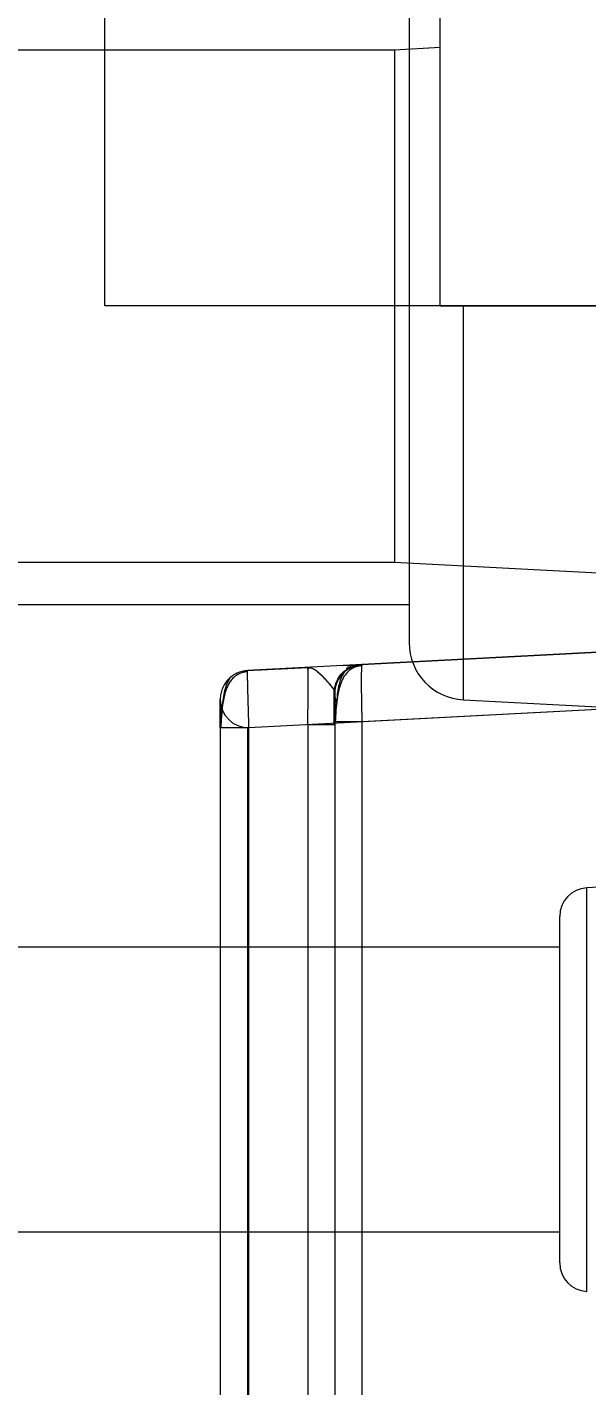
# Model space of a CAD drawing. Header units: millimetres. Extents: x 696 to 1262, y 405 to 535.
# Drawn here: x 942.83 to 952.66, y 481.03 to 504.9 of the extents above; entities that cross this region are included whole.
import ezdxf
from ezdxf.lldxf.tags import DXFTag

# ---------------------------------------------------------------- set-up
doc = ezdxf.new("R2010")
doc.units = ezdxf.units.MM
doc.layers.add('core', color=7, linetype='Continuous', lineweight=20)
doc.layers.add('dim', color=82, linetype='Continuous', lineweight=9)
tags = doc.linetypes.add('DASHED', pattern=[25.72, 12.86, -12.86]).pattern_tags.tags
tags[6:7] = [DXFTag(74, 4), DXFTag(75, 0), DXFTag(340, '0'), DXFTag(46, 0.0), DXFTag(50, 0.0), DXFTag(44, 0.0), DXFTag(45, 0.0)]
tags[4:5] = [DXFTag(74, 4), DXFTag(75, 0), DXFTag(340, '0'), DXFTag(46, 0.0), DXFTag(50, 0.0), DXFTag(44, 0.0), DXFTag(45, 0.0)]
doc.dimstyles.get("Standard").update_dxf_attribs({"dimtxt": 0.18, "dimasz": 0.18, "dimexe": 0.18, "dimexo": 0.0625, "dimgap": 0.09, "dimtad": 0, "dimtih": 1, "dimtoh": 1, "dimzin": 0, "dimdsep": 46, "dimtxsty": 'Standard', "dimcen": 0.09, "dimadec": 0, "dimazin": 0, "dimtfac": 1, "dimtofl": 0, "dimtmove": 0, "dimatfit": 3, "dimfxl": 0, "dimtolj": 1, "dimtzin": 0, "dimarcsym": 0})

# ---------------------------------------------------------------- blocks, each defined once
blk = doc.blocks.new('*D4')
at = {"layer": 'Defpoints', "color": 0, "lineweight": 18, "transparency": 16777216}
for p in [(969.086, 533.419), (843.986, 517.571), (969.086, 500.001)]:
    blk.add_point(p, dxfattribs=at)
at = {"layer": 'dim', "color": 0, "lineweight": -2, "transparency": 16777216}
for p, q in [((843.986, 518.071), (843.986, 533.918)), ((969.086, 500.5), (969.086, 533.918)), ((845.986, 533.419), (900.828, 533.419)), ((967.086, 533.419), (912.244, 533.419))]:
    blk.add_line(p, q, dxfattribs=at)
at = {"layer": 'dim', "color": 0, "lineweight": 18, "transparency": 16777216}
for points in [[(845.986, 533.752), (845.986, 533.085), (843.986, 533.419)], [(967.086, 533.752), (967.086, 533.085), (969.086, 533.419)]]:
    blk.add_solid(points, dxfattribs=at)
at = {"layer": 'dim', "color": 0, "lineweight": 18, "transparency": 16777216, "insert": (906.536, 533.419), "char_height": 2.5, "attachment_point": 5}
blk.add_mtext('\\A1;125.10', dxfattribs=at)

msp = doc.modelspace()

# ---------------------------------------------------------------- linework, layer by layer
at = {"layer": 'core', "linetype": 'Continuous', "lineweight": 13}
for p, q in [((944.191, 500.001), (944.191, 512.071)), ((950.086, 500.001), (950.086, 512.071))]:
    msp.add_line(p, q, dxfattribs=at)
at = {"layer": 'core', "linetype": 'Continuous', "lineweight": 18}
for p, q in [((950.086, 500.001), (950.086, 512.071)), ((967.121, 500.001), (944.191, 500.001))]:
    msp.add_line(p, q, dxfattribs=at)
at = {"layer": 'core', "linetype": 'DASHED', "lineweight": 13, "ltscale": 0.09}
for p, q in [((949.54, 505.915), (949.54, 494.086)), ((948.709, 493.7), (960.416, 494.313))]:
    msp.add_line(p, q, dxfattribs=at)
at = {"layer": 'core', "linetype": 'DASHED', "lineweight": 13, "ltscale": 0.8}
for p, q in [((851.986, 504.501), (949.283, 504.501)), ((851.986, 495.501), (949.283, 495.501)), ((949.54, 494.751), (851.986, 494.751))]:
    msp.add_line(p, q, dxfattribs=at)
at = {"layer": 'core', "linetype": 'DASHED', "lineweight": 13, "ltscale": 0.01}
for p, q in [((949.283, 504.501), (950.086, 504.543)), ((946.698, 493.594), (947.757, 493.65)), ((946.699, 493.594), (947.757, 493.65))]:
    msp.add_line(p, q, dxfattribs=at)
at = {"layer": 'core', "linetype": 'DASHED', "lineweight": 13, "ltscale": 0.07}
msp.add_line((949.283, 504.501), (949.283, 495.501), dxfattribs=at)
at = {"layer": 'core', "linetype": 'DASHED', "lineweight": 13, "ltscale": 0.1}
for p, q in [((950.086, 500.001), (962.609, 500.001)), ((949.283, 495.501), (962.612, 494.802)), ((961.672, 494.379), (946.699, 493.594)), ((962.112, 493.395), (946.725, 492.589)), ((961.445, 493.363), (948.71, 492.695)), ((950.493, 493.082), (962.612, 492.447))]:
    msp.add_line(p, q, dxfattribs=at)
at = {"layer": 'core', "linetype": 'DASHED', "lineweight": 13, "ltscale": 0.06}
for p, q in [((950.493, 493.082), (950.493, 500.001)), ((952.661, 482.691), (952.661, 489.779))]:
    msp.add_line(p, q, dxfattribs=at)
at = {"layer": 'core', "linetype": 'DASHED', "lineweight": 13}
for p, q in [((948.233, 493.197), (948.233, 493.197)), ((948.233, 493.197), (948.233, 493.197)), ((946.699, 492.59), (946.725, 492.591))]:
    msp.add_line(p, q, dxfattribs=at).dxf.unprotected_set("ltscale", 0)
at = {"layer": 'core', "linetype": 'DASHED', "lineweight": 13, "ltscale": 0.2}
for p, q in [((946.222, 492.59), (946.222, 472.427)), ((946.222, 492.589), (946.222, 472.429)), ((946.699, 492.59), (946.699, 472.427)), ((946.725, 472.429), (946.725, 492.589)), ((947.757, 492.645), (947.757, 472.372)), ((948.233, 492.695), (948.233, 472.322)), ((948.233, 492.645), (948.233, 472.372)), ((948.233, 492.645), (948.233, 472.372)), ((948.71, 492.695), (948.71, 472.322))]:
    msp.add_line(p, q, dxfattribs=at)
at = {"layer": 'core', "linetype": 'DASHED', "lineweight": 13, "ltscale": 0.001}
msp.add_line((948.233, 492.695), (948.233, 492.645), dxfattribs=at)
at = {"layer": 'core', "linetype": 'DASHED', "lineweight": 13, "ltscale": 0.08}
msp.add_line((962.138, 490.276), (952.661, 489.779), dxfattribs=at)
at = {"layer": 'core', "linetype": 'DASHED', "lineweight": 13, "ltscale": 0.05}
msp.add_line((952.185, 483.193), (952.185, 489.277), dxfattribs=at)
at = {"layer": 'core', "linetype": 'DASHED', "lineweight": 13, "ltscale": 0.9}
for p, q in [((952.185, 488.735), (843.986, 488.735)), ((843.986, 483.735), (952.185, 483.735))]:
    msp.add_line(p, q, dxfattribs=at)
at = {"layer": 'core', "linetype": 'DASHED', "lineweight": 13, "ltscale": 0.02}
msp.add_arc((950.546, 494.086), 1.006, 180, 267, dxfattribs=at)
at = {"layer": 'core', "linetype": 'Continuous', "lineweight": 13}
msp.add_arc((948.736, 493.197), 0.503, 93.0168, 199.6748, dxfattribs=at)
at = {"layer": 'core', "linetype": 'DASHED', "lineweight": 13, "ltscale": 0.01}
for centre, start, end in [((946.725, 493.092), 180.389, 269.9975), ((952.687, 489.277), 93, 180), ((952.687, 483.193), 180, 267)]:
    msp.add_arc(centre, 0.503, start, end, dxfattribs=at)
for points, knots in [([(946.699, 493.594), (946.667, 493.592), (946.635, 493.588), (946.573, 493.573), (946.543, 493.562), (946.485, 493.535), (946.458, 493.519), (946.406, 493.482), (946.382, 493.461), (946.338, 493.415), (946.319, 493.39), (946.284, 493.336), (946.27, 493.308), (946.246, 493.249), (946.237, 493.218), (946.225, 493.156), (946.222, 493.124), (946.222, 493.092)], [0, 0, 0, 0, 0.125, 0.125, 0.25, 0.25, 0.375, 0.375, 0.5, 0.5, 0.625, 0.625, 0.75, 0.75, 0.875, 0.875, 1, 1, 1, 1]), ([(946.694, 493.574), (946.674, 493.573), (946.635, 493.568), (946.559, 493.545), (946.474, 493.495), (946.395, 493.409), (946.334, 493.296), (946.291, 493.154), (946.26, 492.985), (946.241, 492.791), (946.233, 492.658), (946.231, 492.59)], [0, 0, 0, 0, 0.045587, 0.091077, 0.186477, 0.293553, 0.414015, 0.546828, 0.690154, 0.841801, 1, 1, 1, 1]), ([(946.725, 492.589), (946.725, 492.598), (946.724, 492.615), (946.723, 492.642), (946.723, 492.668), (946.722, 492.694), (946.721, 492.72), (946.721, 492.746), (946.72, 492.772), (946.719, 492.797), (946.719, 492.822), (946.718, 492.846), (946.717, 492.87), (946.717, 492.894), (946.716, 492.918), (946.715, 492.941), (946.715, 492.964), (946.714, 492.987), (946.713, 493.009), (946.713, 493.031), (946.712, 493.052), (946.712, 493.073), (946.711, 493.094), (946.711, 493.114), (946.71, 493.134), (946.709, 493.153), (946.709, 493.172), (946.708, 493.191), (946.708, 493.209), (946.707, 493.226), (946.707, 493.243), (946.707, 493.26), (946.706, 493.276), (946.706, 493.292), (946.705, 493.308), (946.705, 493.323), (946.705, 493.337), (946.704, 493.351), (946.704, 493.365), (946.703, 493.378), (946.703, 493.391), (946.703, 493.403), (946.703, 493.415), (946.702, 493.427), (946.702, 493.438), (946.702, 493.448), (946.701, 493.459), (946.701, 493.468), (946.701, 493.478), (946.701, 493.487), (946.701, 493.495), (946.7, 493.503), (946.7, 493.511), (946.7, 493.518), (946.7, 493.525), (946.7, 493.532), (946.7, 493.538), (946.699, 493.544), (946.699, 493.55), (946.699, 493.555), (946.699, 493.56), (946.699, 493.564), (946.699, 493.568), (946.699, 493.572), (946.699, 493.575), (946.699, 493.579), (946.699, 493.581), (946.699, 493.584), (946.699, 493.586), (946.699, 493.588), (946.699, 493.59), (946.699, 493.591), (946.699, 493.592), (946.699, 493.593), (946.699, 493.594), (946.699, 493.594), (946.699, 493.594), (946.699, 493.594)], [0, 0, 0, 0, 0.016931, 0.033764, 0.050501, 0.06714, 0.083681, 0.100126, 0.116473, 0.132723, 0.148876, 0.164931, 0.18089, 0.196751, 0.212515, 0.228181, 0.24375, 0.259222, 0.274597, 0.289875, 0.305055, 0.320138, 0.335124, 0.350013, 0.364804, 0.379498, 0.394095, 0.408595, 0.422998, 0.437303, 0.451511, 0.465622, 0.479635, 0.493552, 0.507371, 0.521093, 0.534717, 0.548245, 0.561675, 0.575008, 0.588244, 0.601382, 0.614424, 0.627368, 0.640215, 0.652964, 0.665617, 0.678172, 0.69063, 0.702991, 0.715255, 0.727422, 0.739491, 0.751463, 0.763338, 0.775116, 0.786796, 0.798379, 0.809866, 0.821255, 0.832546, 0.843741, 0.854838, 0.865839, 0.876742, 0.887548, 0.898256, 0.908868, 0.919382, 0.9298, 0.94012, 0.950343, 0.960468, 0.970497, 0.980428, 0.990263, 1, 1, 1, 1]), ([(947.826, 493.639), (947.833, 493.637), (947.854, 493.628), (947.89, 493.608), (947.947, 493.566), (948.014, 493.502), (948.086, 493.422), (948.138, 493.362), (948.172, 493.319), (948.201, 493.28), (948.226, 493.238), (948.233, 493.21), (948.233, 493.197)], [0, 0, 0, 0, 0.031511, 0.100689, 0.169866, 0.308222, 0.446578, 0.584933, 0.654111, 0.723289, 0.861644, 1, 1, 1, 1]), ([(948.233, 493.197), (948.233, 493.325), (948.309, 493.515), (948.499, 493.649), (948.595, 493.681), (948.631, 493.689)], [0, 0, 0, 0, 0.55825, 0.837507, 1, 1, 1, 1]), ([(948.705, 493.68), (948.685, 493.678), (948.646, 493.673), (948.57, 493.65), (948.485, 493.601), (948.406, 493.514), (948.345, 493.401), (948.302, 493.26), (948.271, 493.09), (948.252, 492.896), (948.244, 492.764), (948.242, 492.695)], [0, 0, 0, 0, 0.045596, 0.091095, 0.186508, 0.293592, 0.414056, 0.546866, 0.690184, 0.841817, 1, 1, 1, 1]), ([(948.71, 493.7), (948.709, 493.7), (948.709, 493.699), (948.709, 493.699), (948.708, 493.698), (948.708, 493.697), (948.707, 493.696), (948.707, 493.695), (948.707, 493.693), (948.706, 493.691), (948.706, 493.689), (948.706, 493.686), (948.705, 493.683), (948.705, 493.68), (948.704, 493.677), (948.704, 493.673), (948.704, 493.669), (948.703, 493.665), (948.703, 493.661), (948.703, 493.656), (948.703, 493.651), (948.702, 493.646), (948.702, 493.641), (948.702, 493.635), (948.701, 493.629), (948.701, 493.623), (948.701, 493.616), (948.701, 493.61), (948.701, 493.603), (948.7, 493.596), (948.7, 493.588), (948.7, 493.581), (948.7, 493.573), (948.7, 493.565), (948.699, 493.556), (948.699, 493.548), (948.699, 493.539), (948.699, 493.53), (948.699, 493.521), (948.699, 493.511), (948.699, 493.502), (948.698, 493.492), (948.698, 493.482), (948.698, 493.471), (948.698, 493.461), (948.698, 493.45), (948.698, 493.439), (948.698, 493.428), (948.698, 493.417), (948.698, 493.405), (948.698, 493.393), (948.698, 493.381), (948.698, 493.369), (948.698, 493.357), (948.698, 493.345), (948.698, 493.332), (948.698, 493.319), (948.698, 493.306), (948.699, 493.293), (948.699, 493.28), (948.699, 493.267), (948.699, 493.253), (948.699, 493.239), (948.699, 493.225), (948.699, 493.211), (948.7, 493.197), (948.7, 493.183), (948.7, 493.168), (948.7, 493.154), (948.7, 493.139), (948.701, 493.125), (948.701, 493.11), (948.701, 493.095), (948.701, 493.079), (948.701, 493.064), (948.702, 493.049), (948.702, 493.034), (948.702, 493.018), (948.703, 493.002), (948.703, 492.987), (948.703, 492.971), (948.703, 492.955), (948.704, 492.939), (948.704, 492.923), (948.704, 492.907), (948.705, 492.891), (948.705, 492.875), (948.706, 492.859), (948.706, 492.843), (948.706, 492.826), (948.707, 492.81), (948.707, 492.794), (948.707, 492.777), (948.708, 492.761), (948.708, 492.745), (948.709, 492.728), (948.709, 492.712), (948.709, 492.701), (948.71, 492.695)], [0, 0, 0, 0, 0.010419, 0.020838, 0.031256, 0.041675, 0.052093, 0.062512, 0.07293, 0.083348, 0.093766, 0.104184, 0.114601, 0.125019, 0.135436, 0.145853, 0.156271, 0.166688, 0.177105, 0.187522, 0.197939, 0.208355, 0.218772, 0.229189, 0.239605, 0.250021, 0.260438, 0.270854, 0.28127, 0.291686, 0.302102, 0.312518, 0.322934, 0.33335, 0.343766, 0.354182, 0.364598, 0.375013, 0.385429, 0.395845, 0.40626, 0.416676, 0.427091, 0.437507, 0.447923, 0.458338, 0.468754, 0.479169, 0.489585, 0.5, 0.510415, 0.520831, 0.531246, 0.541662, 0.552077, 0.562493, 0.572909, 0.583324, 0.59374, 0.604155, 0.614571, 0.624987, 0.635402, 0.645818, 0.656234, 0.66665, 0.677066, 0.687482, 0.697898, 0.708314, 0.71873, 0.729146, 0.739562, 0.749979, 0.760395, 0.770811, 0.781228, 0.791645, 0.802061, 0.812478, 0.822895, 0.833312, 0.843729, 0.854147, 0.864564, 0.874981, 0.885399, 0.895816, 0.906234, 0.916652, 0.92707, 0.937488, 0.947907, 0.958325, 0.968744, 0.979162, 0.989581, 1, 1, 1, 1])]:
    msp.add_open_spline(points, degree=3, knots=knots, dxfattribs=at)
at = {"layer": 'core', "linetype": 'DASHED', "lineweight": 13, "ltscale": 0.02}
for points, knots in [([(946.47, 493.525), (946.451, 493.514), (946.413, 493.487), (946.351, 493.416), (946.309, 493.307), (946.276, 493.147), (946.256, 492.984), (946.241, 492.792), (946.234, 492.659), (946.231, 492.59)], [0, 0, 0, 0, 0.069945, 0.158341, 0.387749, 0.525321, 0.674916, 0.834052, 1, 1, 1, 1]), ([(947.757, 492.645), (947.757, 492.656), (947.757, 492.677), (947.758, 492.709), (947.759, 492.741), (947.76, 492.772), (947.76, 492.804), (947.761, 492.834), (947.762, 492.865), (947.762, 492.895), (947.763, 492.925), (947.763, 492.955), (947.764, 492.984), (947.764, 493.012), (947.765, 493.04), (947.765, 493.068), (947.766, 493.095), (947.766, 493.122), (947.766, 493.148), (947.766, 493.174), (947.767, 493.199), (947.767, 493.223), (947.767, 493.247), (947.767, 493.27), (947.767, 493.293), (947.767, 493.314), (947.768, 493.336), (947.768, 493.353), (947.768, 493.366), (947.768, 493.376), (947.767, 493.386), (947.767, 493.395), (947.767, 493.404), (947.767, 493.414), (947.767, 493.423), (947.767, 493.432), (947.767, 493.441), (947.767, 493.449), (947.767, 493.458), (947.767, 493.466), (947.767, 493.474), (947.767, 493.483), (947.767, 493.49), (947.766, 493.498), (947.766, 493.506), (947.766, 493.513), (947.766, 493.521), (947.766, 493.528), (947.766, 493.535), (947.766, 493.541), (947.765, 493.548), (947.765, 493.554), (947.765, 493.561), (947.765, 493.567), (947.765, 493.572), (947.764, 493.578), (947.764, 493.583), (947.764, 493.589), (947.764, 493.594), (947.763, 493.599), (947.763, 493.603), (947.763, 493.608), (947.763, 493.612), (947.762, 493.616), (947.762, 493.62), (947.762, 493.623), (947.762, 493.627), (947.761, 493.629), (947.761, 493.631), (947.761, 493.631)], [0, 0, 0, 0, 0.023113, 0.046129, 0.069048, 0.09187, 0.114594, 0.137223, 0.159754, 0.182189, 0.204529, 0.226772, 0.248919, 0.270971, 0.292927, 0.314788, 0.336555, 0.358226, 0.379803, 0.401285, 0.422674, 0.443968, 0.465168, 0.486275, 0.507289, 0.52821, 0.549038, 0.569773, 0.579932, 0.590114, 0.600317, 0.610544, 0.620792, 0.631063, 0.641357, 0.651673, 0.662011, 0.672372, 0.682756, 0.693162, 0.703591, 0.714042, 0.724516, 0.735013, 0.745532, 0.756075, 0.76664, 0.777227, 0.787838, 0.798471, 0.809128, 0.819807, 0.830509, 0.841234, 0.851982, 0.862753, 0.873547, 0.884364, 0.895204, 0.906067, 0.916953, 0.927863, 0.938795, 0.949751, 0.96073, 0.971732, 0.982757, 0.993806, 1, 1, 1, 1]), ([(948.481, 493.631), (948.462, 493.619), (948.424, 493.592), (948.362, 493.521), (948.32, 493.413), (948.287, 493.252), (948.267, 493.09), (948.252, 492.897), (948.245, 492.764), (948.242, 492.695)], [0, 0, 0, 0, 0.069945, 0.158341, 0.387749, 0.525321, 0.674916, 0.834052, 1, 1, 1, 1])]:
    msp.add_open_spline(points, degree=3, knots=knots, dxfattribs=at)
at = {"layer": 'core', "linetype": 'DASHED', "lineweight": 13, "ltscale": 0.001}
msp.add_open_spline([(947.824, 493.644), (947.757, 493.631)], degree=1, dxfattribs=at)
at = {"layer": 'core', "linetype": 'DASHED', "lineweight": 13, "ltscale": 0.009}
for points, knots in [([(947.826, 493.639), (947.827, 493.639), (947.833, 493.637), (947.842, 493.633), (947.853, 493.628), (947.864, 493.623), (947.874, 493.617), (947.885, 493.611), (947.895, 493.604), (947.904, 493.597), (947.914, 493.59), (947.923, 493.583), (947.942, 493.567), (947.972, 493.541), (948.012, 493.503), (948.049, 493.463), (948.075, 493.434), (948.09, 493.418), (948.095, 493.412), (948.1, 493.406), (948.105, 493.401), (948.109, 493.395), (948.114, 493.389), (948.119, 493.384), (948.124, 493.378), (948.128, 493.373), (948.133, 493.367), (948.138, 493.362), (948.142, 493.357), (948.147, 493.351), (948.151, 493.346), (948.155, 493.341), (948.16, 493.335), (948.164, 493.33), (948.168, 493.325), (948.172, 493.32), (948.176, 493.314), (948.18, 493.309), (948.183, 493.304), (948.187, 493.299), (948.191, 493.294), (948.194, 493.289), (948.197, 493.284), (948.2, 493.28), (948.204, 493.275), (948.207, 493.27), (948.209, 493.265), (948.212, 493.261), (948.215, 493.256), (948.217, 493.251), (948.219, 493.247), (948.22, 493.245), (948.221, 493.243)], [0, 0, 0, 0, 0.012048, 0.039798, 0.066807, 0.093078, 0.118612, 0.143411, 0.167475, 0.190805, 0.213401, 0.235261, 0.256386, 0.351971, 0.442532, 0.52814, 0.608809, 0.620467, 0.632094, 0.643691, 0.655259, 0.6668, 0.678313, 0.6898, 0.701261, 0.712697, 0.724108, 0.735494, 0.746858, 0.758198, 0.769516, 0.780811, 0.792085, 0.803337, 0.814568, 0.825779, 0.836968, 0.848138, 0.859287, 0.870416, 0.881525, 0.892614, 0.903684, 0.914734, 0.925764, 0.936774, 0.947765, 0.958737, 0.969689, 0.980622, 0.991536, 1, 1, 1, 1]), ([(948.223, 493.234), (948.227, 493.284), (948.248, 493.378), (948.318, 493.508), (948.423, 493.611), (948.507, 493.655), (948.553, 493.671)], [0, 0, 0, 0, 0.250326, 0.500495, 0.75013, 1, 1, 1, 1])]:
    msp.add_open_spline(points, degree=3, knots=knots, dxfattribs=at)
at = {"layer": 'core', "linetype": 'DASHED', "lineweight": 13, "ltscale": 0.003}
for points in [[(948.57, 493.688), (948.515, 493.689), (948.364, 493.681)], [(948.435, 493.638), (948.558, 493.672), (948.635, 493.69)], [(948.656, 493.695), (948.565, 493.694), (948.454, 493.672)]]:
    msp.add_open_spline(points, degree=2, dxfattribs=at)
at = {"layer": 'core', "linetype": 'DASHED', "lineweight": 13, "ltscale": 0.005}
msp.add_open_spline([(948.71, 493.7), (948.646, 493.696), (948.545, 493.671), (948.458, 493.618), (948.428, 493.595)], degree=3, knots=[0, 0, 0, 0, 0.62461, 1, 1, 1, 1], dxfattribs=at)
at = {"layer": 'core', "linetype": 'DASHED', "lineweight": 13, "ltscale": 0.008}
msp.add_open_spline([(946.222, 492.589), (946.222, 492.683), (946.222, 492.846), (946.222, 493.049), (946.222, 493.09), (946.222, 493.092)], degree=3, dxfattribs=at)
at = {"layer": 'core', "linetype": 'DASHED', "lineweight": 13, "ltscale": 0.007}
for points, knots in [([(946.222, 493.055), (946.222, 493.044), (946.222, 493.008), (946.224, 492.906), (946.227, 492.761), (946.23, 492.65), (946.231, 492.589)], [0, 0, 0, 0, 0.23298, 0.477018, 0.732691, 1, 1, 1, 1]), ([(948.224, 492.645), (948.218, 492.645), (948.209, 492.645), (948.186, 492.645), (948.171, 492.645), (948.137, 492.645), (948.117, 492.645), (948.073, 492.645), (948.049, 492.645), (947.997, 492.645), (947.97, 492.645), (947.912, 492.645), (947.882, 492.645), (947.82, 492.645), (947.788, 492.645), (947.757, 492.645)], [0, 0, 0, 0, 0.141028, 0.141028, 0.28419, 0.28419, 0.427352, 0.427352, 0.570514, 0.570514, 0.713676, 0.713676, 0.856838, 0.856838, 1, 1, 1, 1]), ([(948.71, 492.695), (948.678, 492.695), (948.646, 492.695), (948.584, 492.695), (948.554, 492.695), (948.496, 492.695), (948.469, 492.695), (948.417, 492.695), (948.393, 492.695), (948.349, 492.695), (948.33, 492.695), (948.295, 492.695), (948.281, 492.695), (948.257, 492.695), (948.248, 492.695), (948.242, 492.695), (948.242, 492.695), (948.242, 492.695)], [0, 0, 0, 0, 0.142253, 0.142253, 0.284505, 0.284505, 0.426758, 0.426758, 0.56901, 0.56901, 0.711263, 0.711263, 0.853515, 0.853515, 0.995768, 0.995768, 1, 1, 1, 1])]:
    msp.add_open_spline(points, degree=3, knots=knots, dxfattribs=at)
at = {"layer": 'core', "linetype": 'DASHED', "lineweight": 13, "ltscale": 0.01}
msp.add_open_spline([(948.224, 492.645), (948.224, 492.972), (948.224, 493.245)], degree=2, dxfattribs=at)
msp.add_open_spline([(948.224, 492.645), (948.224, 492.972), (948.224, 493.245)], degree=2, dxfattribs=at)
at = {"layer": 'core', "linetype": 'DASHED', "lineweight": 13, "ltscale": 0.009}
msp.add_open_spline([(948.233, 493.197), (948.233, 493.065), (948.233, 492.786), (948.233, 492.645)], degree=2, dxfattribs=at)
at = {"layer": 'core', "linetype": 'DASHED', "lineweight": 13, "ltscale": 0.008}
msp.add_open_spline([(946.725, 492.589), (946.659, 492.589), (946.528, 492.589), (946.36, 492.589), (946.267, 492.589), (946.238, 492.589), (946.231, 492.589)], degree=3, knots=[0, 0, 0, 0, 0.284491, 0.568983, 0.853474, 1, 1, 1, 1], dxfattribs=at)

# ---------------------------------------------------------------- dimensions: what is measured, and where the dimension line sits
at = {"layer": 'dim', "lineweight": 18}
dim = msp.add_linear_dim(base=(969.086, 533.419), p1=(843.986, 517.571), p2=(969.086, 500.001), dimstyle='Standard', override={"dimtxt": 2.5, "dimasz": 2, "dimexe": 0.49975, "dimexo": 0.49975, "dimgap": 0.49975}, dxfattribs=at)
dim.commit()
dim.dimension.update_dxf_attribs({"geometry": '*D4', "text_midpoint": (906.536, 533.419)})

doc.saveas('drawing.dxf')
